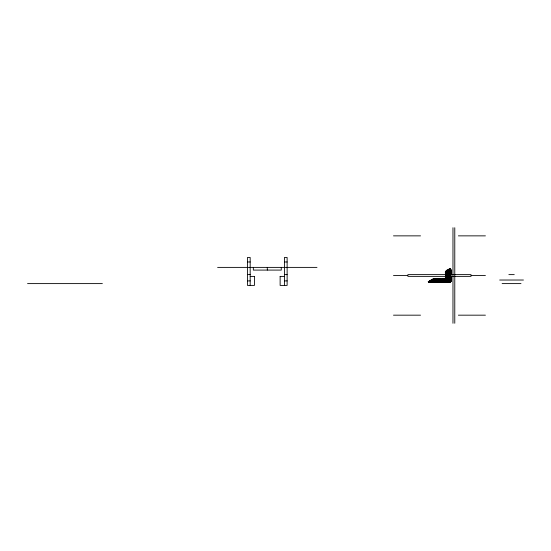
<?xml version="1.0" encoding="UTF-8"?>
<svg xmlns="http://www.w3.org/2000/svg" width="551" height="551" viewBox="0 0 551 551"><rect width="100%" height="100%" fill="white"/><g stroke="black" fill="none" stroke-linecap="round" stroke-linejoin="round"><path stroke-width="0.83" d="M445.738 278.365L445.353 278.537A1.522 0.537 -52.5 0 1 445.58 278.289A0.868 0.379 -52.6 0 1 445.718 278.103L445.8 277.945M445.704 274.426L445.353 273.964A1.164 0.744 74.8 0 1 445.711 273.861L445.738 273.895M445.738 272.649L445.353 272.098A1.164 0.441 53.4 0 1 445.697 272.242L447.357 271.788M450.794 270.369A1.136 0.427 50.1 0 1 450.539 270.086L450.071 269.418A1.708 0.654 53.7 0 1 450.628 269.597M450.904 278.455L451.035 277.566L445.787 276.678M445.787 274.46L445.883 274.983L451.035 274.57L450.993 273.682M445.787 277.057L445.89 276.802M450.814 280.094L451.035 279.267L445.738 277.676M445.545 273.324A0.95 0.537 59.1 0 1 445.346 273.02L450.071 270.975L450.525 271.553A1.136 0.62 58.2 0 0 450.794 271.788L451.035 272.711L445.752 273.895M450.904 270.362L451.035 271.154L445.738 272.903A0.868 0.441 56.4 0 0 445.552 272.903A1.522 0.82 61.8 0 0 445.346 272.89L450.071 270.823A1.708 0.923 62.1 0 1 450.608 270.816A1.708 0.799 53.1 0 0 450.477 270.789M450.484 281.713A1.77 0.351 -46.4 0 0 450.711 281.52C451.861 280.914 449.706 282.443 450.312 281.74A1.77 0.455 -47.3 0 1 450.663 281.285L451.035 280.452L450.69 280.721A1.708 0.641 -49.7 0 1 450.181 280.955M445.78 272.614L445.883 273.082L445.594 272.428A1.495 0.372 50.2 0 1 445.408 272.111M451.035 270.066C450.477 268.427 451.173 270.011 450.732 269.797A1.77 0.544 48.2 0 0 450.387 269.604A2.851 1.033 51.8 0 0 450.098 269.467M445.353 274.067L450.071 272.917L450.525 273.427A1.136 0.751 71.3 0 0 450.794 273.606L450.904 273.654M450.732 277.449L450.69 277.449A1.77 1.192 -74 0 1 450.367 277.367A2.851 1.908 -80.5 0 1 450.064 277.194L450.525 276.526A1.136 0.785 -79.8 0 1 450.794 276.388L451.014 276.34M445.752 272.063L445.353 271.705L445.738 272.352M450.794 279.426A1.136 0.641 -59.4 0 1 450.525 279.495L445.353 277.608A1.522 0.909 -67.7 0 0 445.552 277.635A0.868 0.503 -61.7 0 0 445.718 277.608L445.738 277.587M445.883 278.248L450.794 280.755A1.136 0.448 -50.8 0 1 450.518 280.941L445.353 278.537A1.164 0.544 -57 0 0 445.704 278.462M433.293 282.215L436.123 278.992L436.571 279.309A4.277 1.364 9.6 0 1 437.06 279.309L437.218 278.992A1.047 0.627 20.8 0 1 437.466 279.171M438.637 279.137L437.563 281.788A1.88 1.295 10.8 0 0 437.143 282.181L437.563 281.788L438.038 282.091A0.985 0.689 7.1 0 1 438.217 282.298L438.231 282.36A8.155 1.171 0.6 0 1 439.216 282.36L439.436 279.137A1.047 0.737 -0.1 0 1 439.602 278.978M434.629 279.212A1.047 0.351 37.2 0 0 434.381 279.054C427.948 286.734 429.966 279.054 434.801 279.309A4.277 0.999 16 0 1 435.166 279.309L431.674 282.215A1.88 0.937 34.9 0 1 431.736 281.802L435.173 278.992L435.614 279.309A4.277 1.205 13.1 0 1 436.048 279.309L433.327 282.36A8.155 0.93 5.1 0 0 432.542 282.36L432.521 282.326M445.883 274.983L445.787 274.35M450.863 276.574L450.814 275.631A1.136 0.799 88.9 0 1 450.525 275.521L450.071 275.142L445.353 275.3A0.95 0.668 -88.8 0 0 445.49 275.466M445.787 274.859L445.883 274.391M451.014 274.37L450.945 273.475M451.035 272.711L450.904 271.705M445.787 273.806L445.766 273.358L451.049 272.194M449.561 272.91L451.035 272.538L451.035 271.795M445.883 273.854L445.883 273.441M442.164 279.309A4.277 1.316 -10.7 0 1 442.639 279.309L443.066 278.992L445.959 281.788L443.087 278.992L446.11 282.326A0.985 0.551 -31.4 0 0 446.124 282.091L445.194 282.36A8.155 1.019 -4.2 0 0 444.333 282.36L442.067 279.04L441.613 279.295A4.277 1.439 -6.9 0 0 441.082 279.309L442.301 282.091A1.233 0.833 -13.6 0 1 442.37 282.215A1.88 1.233 -7.2 0 0 441.957 281.83M445.883 277.952C445.325 276.767 450.002 280.514 451.035 279.922L450.945 279.157M450.993 271.126L451.035 270.479M450.367 270.672L450.525 270.713A1.563 0.758 54.5 0 1 450.684 270.775L451.035 271.016L451.049 270.644M444.547 279.04L449.878 282.36L450.601 281.706M448.631 281.871L448.459 282.36A8.155 0.585 -7.2 0 1 449.155 282.367M441.764 282.326L441.757 282.36A8.155 1.136 -2.2 0 1 442.715 282.36L442.742 282.298M445.256 279.02L449.823 282.091A1.88 0.537 -38.6 0 0 450.036 281.754L445.27 279.006L449.96 281.788L449.23 282.36L444.884 279.309A4.277 0.675 -18.8 0 0 444.636 279.309L448.941 282.091M443.989 279.295L447.619 282.326A0.985 0.455 -37 0 0 447.681 282.098L444.01 278.992L443.583 279.274L446.84 282.36L447.626 281.788L444.01 279.247A4.277 0.93 -16.7 0 1 444.313 279.309L448.204 282.36L448.975 281.788M443.755 282.326L443.748 282.36A8.155 1.054 -3.7 0 1 444.636 282.36L444.678 282.298A0.985 0.606 -26.2 0 1 444.905 282.084L445.249 281.871M437.053 279.247L435.152 282.36A8.155 1.054 3.7 0 0 434.264 282.36L434.243 282.326A0.985 0.606 26.2 0 0 433.995 282.084L433.506 281.788A1.88 1.102 28.7 0 0 433.313 282.16M437.136 282.326L437.143 282.36A8.155 1.136 2.2 0 0 436.185 282.36L436.172 282.326M437.143 282.36L438.245 279.137A1.171 0.806 9.6 0 1 438.382 278.978M441.082 279.261L442.384 282.36A8.155 1.116 -2.7 0 1 443.321 282.36L443.355 282.298M434.891 278.992L434.925 279.309A4.277 0.93 16.7 0 0 434.587 279.309L434.264 279.309A4.277 0.675 18.8 0 0 434.016 279.309L429.491 282.36A8.155 0.372 7.9 0 0 429.181 282.36L433.658 279.309A4.277 0.399 20.1 0 1 433.795 279.309L433.768 279.274A4.277 0.482 19.8 0 1 433.919 279.309M447.233 282.195L447.212 281.871A1.88 0.937 -34.9 0 1 447.185 282.174M438.231 282.36L438.775 279.309A4.277 1.515 1.5 0 1 439.319 279.309M443.149 279.295L443.162 279.247A4.277 1.143 -14 0 1 443.555 279.309L443.569 279.295M437.611 281.788L438.431 278.992A1.081 0.696 12.3 0 1 438.624 279.157M445.587 282.326L445.573 282.36A8.155 0.93 -5.1 0 1 446.358 282.36L446.406 282.298A0.985 0.53 -33.1 0 1 446.647 282.084L446.999 281.871M445.153 278.992L445.029 279.247A4.277 0.482 -19.8 0 1 445.153 279.309L445.614 278.992L450.553 281.788L445.594 279.006M440.483 279.309A4.277 1.508 -2.8 0 0 439.939 279.309L440.325 282.36A8.155 1.164 -1.1 0 1 441.31 282.36C439.843 279.13 440.559 277.215 441.998 281.788M435.745 279.137L436.261 279.309A4.277 1.316 10.7 0 1 436.736 279.309L436.874 278.992M444.333 282.36L444.347 282.298A0.985 0.627 -24 0 0 444.306 282.091L442.005 278.992L444.092 281.788A1.254 0.826 -19.9 0 0 443.341 282.229M433.079 281.871L433.706 282.36A8.155 1.019 4.2 0 1 434.567 282.36L434.553 282.298A0.985 0.627 24 0 1 434.594 282.091L434.732 281.871M436.185 282.36L437.639 279.309A4.277 1.467 5.7 0 1 438.169 279.309M447.185 282.326L447.164 282.36A8.155 0.771 -6.3 0 1 447.811 282.36L447.867 282.298A0.985 0.427 -38.2 0 1 448.121 282.084M441.599 279.309L443.321 282.36M449.513 282.215L449.402 282.36A8.155 0.372 -7.9 0 1 449.719 282.36L449.878 282.36M437.218 278.992L435.152 282.195A1.254 0.813 21.9 0 1 435.476 281.83A1.88 1.123 20.8 0 1 436.041 282.243L436.117 282.25M442.639 279.309L445.194 282.36M444.65 279.295L448.831 282.298A0.985 0.344 -40.9 0 0 448.927 282.098M436.406 279.192A1.171 0.62 27.9 0 0 436.137 279.026L436.041 279.295M440.166 279.233L440.146 279.261A4.277 1.515 -1.5 0 0 439.574 279.309L438.982 279.247A4.277 1.508 2.8 0 0 438.417 279.309L438.272 279.137A1.171 0.799 11.9 0 0 438.086 278.971M445.545 279.082L445.883 278.723L447.357 279.46M450.532 281.809L450.732 281.726M434.264 282.36L436.571 279.309M445.601 278.131L445.353 278.455A1.047 0.51 -54.2 0 1 445.545 278.097M445.373 279.068L445.883 278.31L445.78 278.648M450.215 281.781C450.036 282.753 450.139 282.215 450.773 281.685M445.401 279.192L450.126 282.071L445.47 278.985M450.298 281.768L450.236 282.043M445.125 279.274L445.139 279.261A4.277 0.399 -20.1 0 1 445.242 279.309L450.146 282.346M450.312 281.74C451.834 280.163 450.339 280.645 448.094 279.584M450.332 281.926L450.215 282.264L450.532 281.954M450.367 280.425L450.525 280.232A1.563 0.723 -53.6 0 1 450.69 280.066L450.794 279.963M450.153 282.153L450.139 282.167A1.708 0.489 -51 0 0 450.615 281.788M450.367 281.595L450.69 281.224M450.332 282.064L450.684 281.775M444.313 279.309L444.457 279.309A4.277 0.758 -18.2 0 1 444.726 279.309L444.864 279.192M433.506 281.788L436.144 278.992M436.895 278.992L437.253 279.247A4.277 1.439 6.9 0 1 437.818 279.309L438.403 278.992M448.948 282.36L449.409 281.981L449.037 282.27M441.413 282.195L441.957 281.788A1.254 0.875 -9.9 0 0 441.323 282.222M432.542 282.36L435.614 279.309M450.993 274.57L450.69 274.563A1.77 1.24 82.8 0 0 450.36 274.694A2.851 1.942 89.2 0 0 450.064 274.921L445.353 275.19M450.69 281.637L451.035 281.306M436.798 281.871L436.599 282.091A0.985 0.675 14.8 0 0 436.509 282.298L436.509 282.36A8.155 1.116 2.7 0 0 435.572 282.36L435.559 282.326M450.69 280.204L450.732 280.163A1.77 0.813 -52.9 0 0 450.339 280.555A2.851 1.088 -52.4 0 0 450.029 280.955M443.362 279.233L443.328 279.261A4.277 1.205 -13.1 0 0 442.852 279.309L442.384 279.247A4.277 1.364 -9.6 0 0 441.84 279.309L441.268 279.295A4.277 1.467 -5.7 0 0 440.731 279.309L440.655 279.137A1.171 0.806 -9.6 0 0 440.518 278.978M449.809 282.27L450.077 282.043L449.623 282.36M439.064 279.137L439.119 279.082A1.171 0.771 -2.7 0 1 439.271 279.013A0.696 0.489 -1.2 0 1 439.464 279.123L439.622 278.992A1.047 0.689 2.7 0 1 439.794 279.13L439.836 279.137M443.459 282.195L444.078 281.788M430.985 282.257L431.082 282.36A8.155 0.771 6.3 0 1 431.736 282.36L435.166 279.309M431.082 282.36L434.801 279.309M438.968 281.871L438.713 282.091A0.985 0.696 4.1 0 0 438.575 282.298L438.575 282.36A8.155 1.164 1.1 0 0 437.59 282.36L437.57 282.298M444.251 279.219A1.171 0.393 -37.2 0 1 444.519 279.047L444.113 279.295A4.277 0.999 -16 0 0 443.734 279.309L443.486 279.137M440.263 279.137L440.655 279.137M450.305 281.871L450.098 281.94A2.851 0.751 -49.4 0 0 450.401 281.761M429.491 282.36L429.181 281.788L429.573 282.043A1.233 0.372 41.6 0 1 429.801 282.215L434.174 279.309A4.277 0.758 18.2 0 1 434.443 279.309L434.429 279.295M445.738 277.077L445.353 277.497A1.047 0.654 -65.4 0 1 445.545 277.174M430.434 282.229A1.88 0.737 39.4 0 1 430.331 281.83L434.367 278.992M441.151 281.871L440.862 282.091A0.985 0.689 -7.1 0 0 440.676 282.298L440.669 282.36A8.155 1.171 -0.6 0 0 439.677 282.36L439.677 282.326M429.181 282.36C440.766 275.893 428.203 280.817 429.077 282.257M450.814 278.503L450.69 278.586A1.77 1.074 -63.2 0 0 450.353 278.889A2.851 1.55 -60.8 0 0 450.043 279.267M430.854 281.051L428.836 282.36L428.382 281.954M445.525 271.932L450.071 268.64L450.732 269.267M445.483 271.857C447.44 269.832 451.792 269.143 450.071 268.64M428.768 282.36L430.806 281.051L428.933 282.36M445.518 271.898L450.071 268.674L450.511 269.17M445.649 271.967C444.492 270.982 450.071 268.123 450.429 269.074A2.851 0.448 47.9 0 0 450.146 268.798L450.56 269.281M443.273 281.871L442.949 282.091A0.985 0.661 -17.4 0 0 442.735 282.298M429.401 282.243C428.43 281.843 433.1 277.918 434.174 279.309M429.201 281.788L434.002 279.164M447.378 270.885L445.353 272.063L445.69 272.263M451.035 278.386L445.738 277.181A0.868 0.51 -62.2 0 0 445.566 277.36A1.522 0.792 -60.3 0 0 445.373 277.628M450.071 269.522L445.353 272.173L450.071 269.418M428.933 282.27L428.485 281.788L433.355 278.992L433.74 279.309M445.353 272.111L447.378 270.954M428.706 282.257L428.347 281.788L433.41 279.192M428.575 282.14L428.347 281.788L433.341 279.137M428.203 281.788L433.21 279.006M450.835 278.303L450.814 278.317A1.295 0.792 -64.1 0 0 450.525 278.558M445.718 276.12L445.738 276.106A0.868 0.585 -76.9 0 0 445.559 276.237A1.522 0.957 -72.6 0 0 445.366 276.471A1.522 1.012 -82.8 0 0 445.559 276.547A0.868 0.585 -76.2 0 0 445.718 276.588L445.738 276.581M450.814 276.588L450.732 276.616A1.77 1.219 -78.7 0 0 450.36 276.864A2.851 1.846 -73.9 0 0 450.057 277.181M450.69 279.288L450.732 279.274A1.77 1.012 -59.9 0 1 450.449 279.316M450.814 277.628L450.794 277.635A1.136 0.758 -73.2 0 1 450.525 277.621L445.353 276.561L445.669 276.692M445.669 277.704L450.071 279.46M445.353 273.964L450.071 272.731A2.851 1.825 72.5 0 1 450.367 272.607A1.77 1.123 66.3 0 1 450.69 272.6L450.732 272.593M450.814 277.435L451.035 278.207L449.561 277.862M450.794 277.435L451.049 278.11M445.787 276.099L451.035 276.533M450.367 272.408L450.525 272.387A1.136 0.709 65.7 0 1 450.794 272.414L451.035 272.538M448.5 274.825L450.071 274.708M448.5 274.997L450.071 274.915M445.718 274.977L445.738 274.97A0.868 0.606 85 0 0 445.559 275.039A1.522 1.019 -88.7 0 0 445.36 275.204M393.483 235.862L420.523 235.862M458.377 235.862L485.417 235.862M247.468 261.98L250.175 261.98M284.426 261.98L287.126 261.98M217.604 267.387L316.99 267.387M247.468 274.598L250.175 274.598M284.426 274.598L287.126 274.598M446.269 274.618L407.905 274.618L407.905 276.368L446.269 276.382M448.831 274.618L470.995 274.618L470.995 276.368L449.678 276.382M508.855 274.618L514.248 274.618M393.483 275.521L407.644 275.521M471.25 275.521L485.417 275.521M250.175 276.402L254.459 276.402M280.135 276.402L284.426 276.402M499.674 280.025L523.436 280.025M247.468 280.907L250.175 280.907M284.426 280.907L287.126 280.907M440.325 282.36L440.318 282.298A0.985 0.696 -4.1 0 0 440.187 282.091L439.767 281.788L439.292 282.195A1.254 0.888 1.2 0 1 439.781 281.823L439.622 278.992M27.55 283.607L102.362 283.607M502.119 283.607L520.991 283.607M393.483 315.172L420.523 315.172M458.377 315.172L485.417 315.172M445.752 275.569L451.035 275.645L451.049 276.23M445.669 273.771L445.353 273.84A1.164 0.675 65.8 0 0 445.725 274.281L445.738 274.336M450.084 277.194L445.353 276.45A1.495 0.93 -72.4 0 1 445.539 276.285M449.561 277.139L451.035 277.38M445.601 272.841L445.353 272.807A1.522 0.675 55.9 0 0 445.573 273.131M450.794 273.613L445.89 274.66M450.05 272.738A2.851 1.722 66.8 0 0 450.353 273.103A1.77 1.164 70.3 0 0 450.684 273.379L451.035 273.51M450.69 270.927L450.732 270.947A1.77 0.882 54.9 0 0 450.374 270.851A2.851 1.508 59.8 0 0 450.077 270.837M445.353 278.606L450.071 281.093M431.757 281.788L432.246 282.091A1.233 0.641 33.4 0 1 432.411 282.215L432.452 282.257M434.904 278.992L435.345 279.309A4.277 1.143 14 0 1 435.758 279.309L435.738 279.233M430.303 281.788L430.779 282.091A1.233 0.517 38.3 0 1 430.944 282.215L430.937 282.215M431.412 281.871L432.06 282.36A8.155 0.888 5.5 0 1 432.804 282.36L432.79 282.326M434.994 281.871L435.504 282.25M450.367 269.46L450.752 269.735M430.055 281.871L430.696 282.36A8.155 0.716 6.6 0 1 431.302 282.36L431.281 282.326M445.814 273.482L445.353 272.986M437.081 281.871L437.487 282.195M445.752 273.351L445.738 273.344A0.868 0.448 56.8 0 1 445.566 273.151M428.94 281.788L429.67 282.36A8.155 0.523 7.4 0 1 430.111 282.36L430.069 282.298A0.985 0.344 40.9 0 1 429.973 282.098L429.904 281.871M437.473 279.137L435.469 281.788L435.951 282.091A1.233 0.813 18.2 0 1 436.089 282.215L436.096 282.229M450.084 277.415L450.098 277.422A1.708 1.136 -71 0 0 450.601 277.635M439.257 281.871L439.622 282.215M428.492 281.788L428.885 282.229M450.663 269.666L450.732 269.797A1.708 0.461 47.3 0 0 450.525 269.694M439.781 279.082L439.815 281.788M428.361 281.788L428.657 282.029M450.863 270.438L451.049 270.755M450.993 270.555L445.814 272.711M450.732 271.581L450.69 271.547A1.77 0.957 57.4 0 1 450.429 271.312M441.434 281.871L441.73 282.215A1.88 1.295 -10.8 0 0 441.427 281.809M450.511 269.04L450.642 269.37M450.732 270.21L450.69 270.162A1.77 0.641 49.6 0 1 450.415 269.907M450.084 275.156L450.098 275.169A1.708 1.205 -88.8 0 0 450.615 275.624M443.541 281.871L443.755 282.215A1.88 1.226 -20.6 0 0 443.527 281.816M445.49 281.871L445.607 282.215M443.741 278.992L443.762 279.04A1.047 0.461 -33.3 0 0 443.465 279.199M431.206 282.091L431.219 281.871A1.88 0.923 30.6 0 0 431.164 282.146M451.035 280.452L451.049 280.852M454.775 227.735L454.775 323.265M452.97 227.735L452.97 323.265M451.049 273.799L451.049 274.267M451.049 279.357L451.049 279.708M284.426 285.411L284.426 257.469L287.126 257.469L287.126 285.411L280.135 285.411L280.135 276.409M281.272 267.387L281.272 270.086L253.329 270.086L253.329 267.387M267.297 267.387L267.297 270.086M254.459 276.409L254.459 285.397L247.468 285.411L247.468 257.469L250.175 257.469L250.175 285.411M449.981 282.098A2.851 0.503 -48.1 0 1 450.291 281.699M450.697 280.679A1.77 0.723 -51 0 1 450.456 280.81M435.173 279.033A1.171 0.517 33.3 0 1 435.462 279.212M434.911 278.951A1.171 0.565 35.1 0 1 435.242 279.15M434.14 278.937A1.171 0.441 39.4 0 1 434.463 279.137M430.331 281.898A1.88 0.641 37.2 0 1 430.896 282.27M429.952 282.36A8.155 0.585 7.2 0 1 430.441 282.36M429.284 281.94A1.88 0.413 39.8 0 1 429.787 282.305M429.029 282.153A1.88 0.537 38.6 0 1 428.864 281.754M428.85 281.644A1.88 0.503 42.4 0 1 429.511 282.091M429.966 281.726A1.88 0.73 39.4 0 1 430.593 282.133M431.357 281.747A1.88 0.937 35 0 1 431.991 282.16M432.769 282.215A1.233 0.689 30.5 0 1 432.769 282.091L432.845 281.871A1.88 1.074 24.3 0 0 432.742 282.146M433.045 281.768A1.88 1.102 28.8 0 1 433.658 282.174M434.966 281.781A1.88 1.219 20.8 0 1 435.545 282.181M439.243 281.795A1.88 1.322 0.1 0 1 439.677 282.202M449.389 282.091A1.88 0.503 -42.4 0 1 450.043 281.644M448.3 282.133A1.88 0.73 -39.4 0 1 449.003 281.692M447.598 282.36A8.155 0.716 -6.6 0 1 448.204 282.36M446.909 282.16A1.88 0.937 -35 0 1 447.619 281.713M446.096 282.36A8.155 0.888 -5.5 0 1 446.84 282.36M445.236 282.174A1.88 1.102 -28.8 0 1 445.931 281.726M431.757 281.878A1.88 0.833 33.3 0 1 432.356 282.257M445.525 274.343A1.047 0.703 73 0 1 445.346 274.116M445.545 272.525A0.95 0.379 50.5 0 1 445.325 272.194M445.58 274.136A0.95 0.551 65.7 0 1 445.428 273.923M450.174 275.032A1.708 1.143 -88.4 0 1 450.622 274.612M450.642 273.62A1.708 1.15 73.1 0 1 450.077 272.972M450.16 272.814A1.708 1.088 75.1 0 1 450.58 272.566M450.649 271.815A1.708 0.971 59.1 0 1 450.05 271.023M450.635 270.389A1.708 0.682 50.5 0 1 450.015 269.535M450.759 270.08A1.708 0.427 50.2 0 1 450.56 269.845M450.711 271.436A1.708 0.744 55.8 0 1 450.511 271.202M450.133 272.545A1.708 1.047 63.7 0 1 450.594 272.428M450.684 273.248A1.708 0.985 65.7 0 1 450.201 272.642M450.084 276.939A1.708 1.198 -81.8 0 1 450.635 276.382M450.601 277.428A1.708 1.13 -83.1 0 1 450.167 277.091M450.394 278.53A1.97 1.233 -65.3 0 1 450.642 278.296M450.436 279.35A1.708 1.019 -68.1 0 0 450.587 279.364A1.708 0.937 -57.8 0 1 450.146 279.405A1.708 0.882 -60.2 0 1 450.697 278.696M450.374 280.259A1.708 0.833 -54.2 0 1 450.656 279.942M450.622 280.865A1.708 0.799 -57.3 0 1 450.408 280.934M450.305 281.499A1.708 0.51 -47.8 0 1 450.622 281.127M450.257 280.934A1.708 0.592 -52.6 0 1 450.732 280.307M450.195 277.291A1.708 1.068 -72.4 0 1 450.663 276.726M440.58 279.13A1.047 0.723 -11 0 1 440.814 278.971M441.695 279.137A1.081 0.703 -20.8 0 1 441.978 278.964M442.749 279.143A1.171 0.668 -29.2 0 1 443.052 278.958M443.679 279.13A1.081 0.537 -35 0 1 443.989 278.944M444.457 279.116A1.081 0.42 -39.5 0 1 444.76 278.93M442.494 279.192A1.171 0.62 -27.9 0 1 442.763 279.026M441.434 279.178A0.813 0.489 -20.8 0 1 441.675 279.04M440.277 279.164A1.047 0.668 -12.3 0 1 440.497 279.026M436.922 278.964A1.171 0.744 21.4 0 1 437.198 279.143M435.848 278.958A1.081 0.634 28.9 0 1 436.158 279.143M439.739 281.892A1.254 0.826 2.7 0 1 440.249 282.229M443.996 281.878A1.254 0.778 -16.4 0 1 444.326 282.167M445.904 281.878A1.254 0.709 -24.3 0 1 446.145 282.153M447.564 281.864A1.254 0.613 -30.6 0 1 447.715 282.153M448.92 281.857A1.254 0.496 -35.3 0 1 448.962 282.174M448.569 281.864A1.88 0.737 -39.4 0 1 448.459 282.229M447.942 282.312A1.254 0.427 -37.2 0 1 448.473 281.96M446.489 282.291A1.254 0.558 -33.3 0 1 447.054 281.947M445.47 281.83A1.88 1.102 -28.7 0 1 445.587 282.16M444.76 282.284A1.254 0.661 -27.9 0 1 445.332 281.933M442.825 282.27A1.254 0.751 -20.8 0 1 443.383 281.926M440.772 282.243A1.254 0.806 -12.3 0 1 441.275 281.919M438.651 282.229A1.254 0.826 -2.7 0 1 439.099 281.919M437.012 281.843A1.254 0.875 9.9 0 1 437.577 282.222M436.557 282.202A1.254 0.82 7.2 0 1 436.929 281.912M434.574 282.167A1.254 0.778 16.4 0 1 434.856 281.905M429.938 282.174A1.254 0.496 35.3 0 1 429.959 281.878M433.499 281.912A1.254 0.661 27.9 0 1 434.14 282.284M437.556 281.898A1.254 0.806 12.3 0 1 438.128 282.243M445.89 275.741L445.835 276.085L445.89 275.734"/></g></svg>
